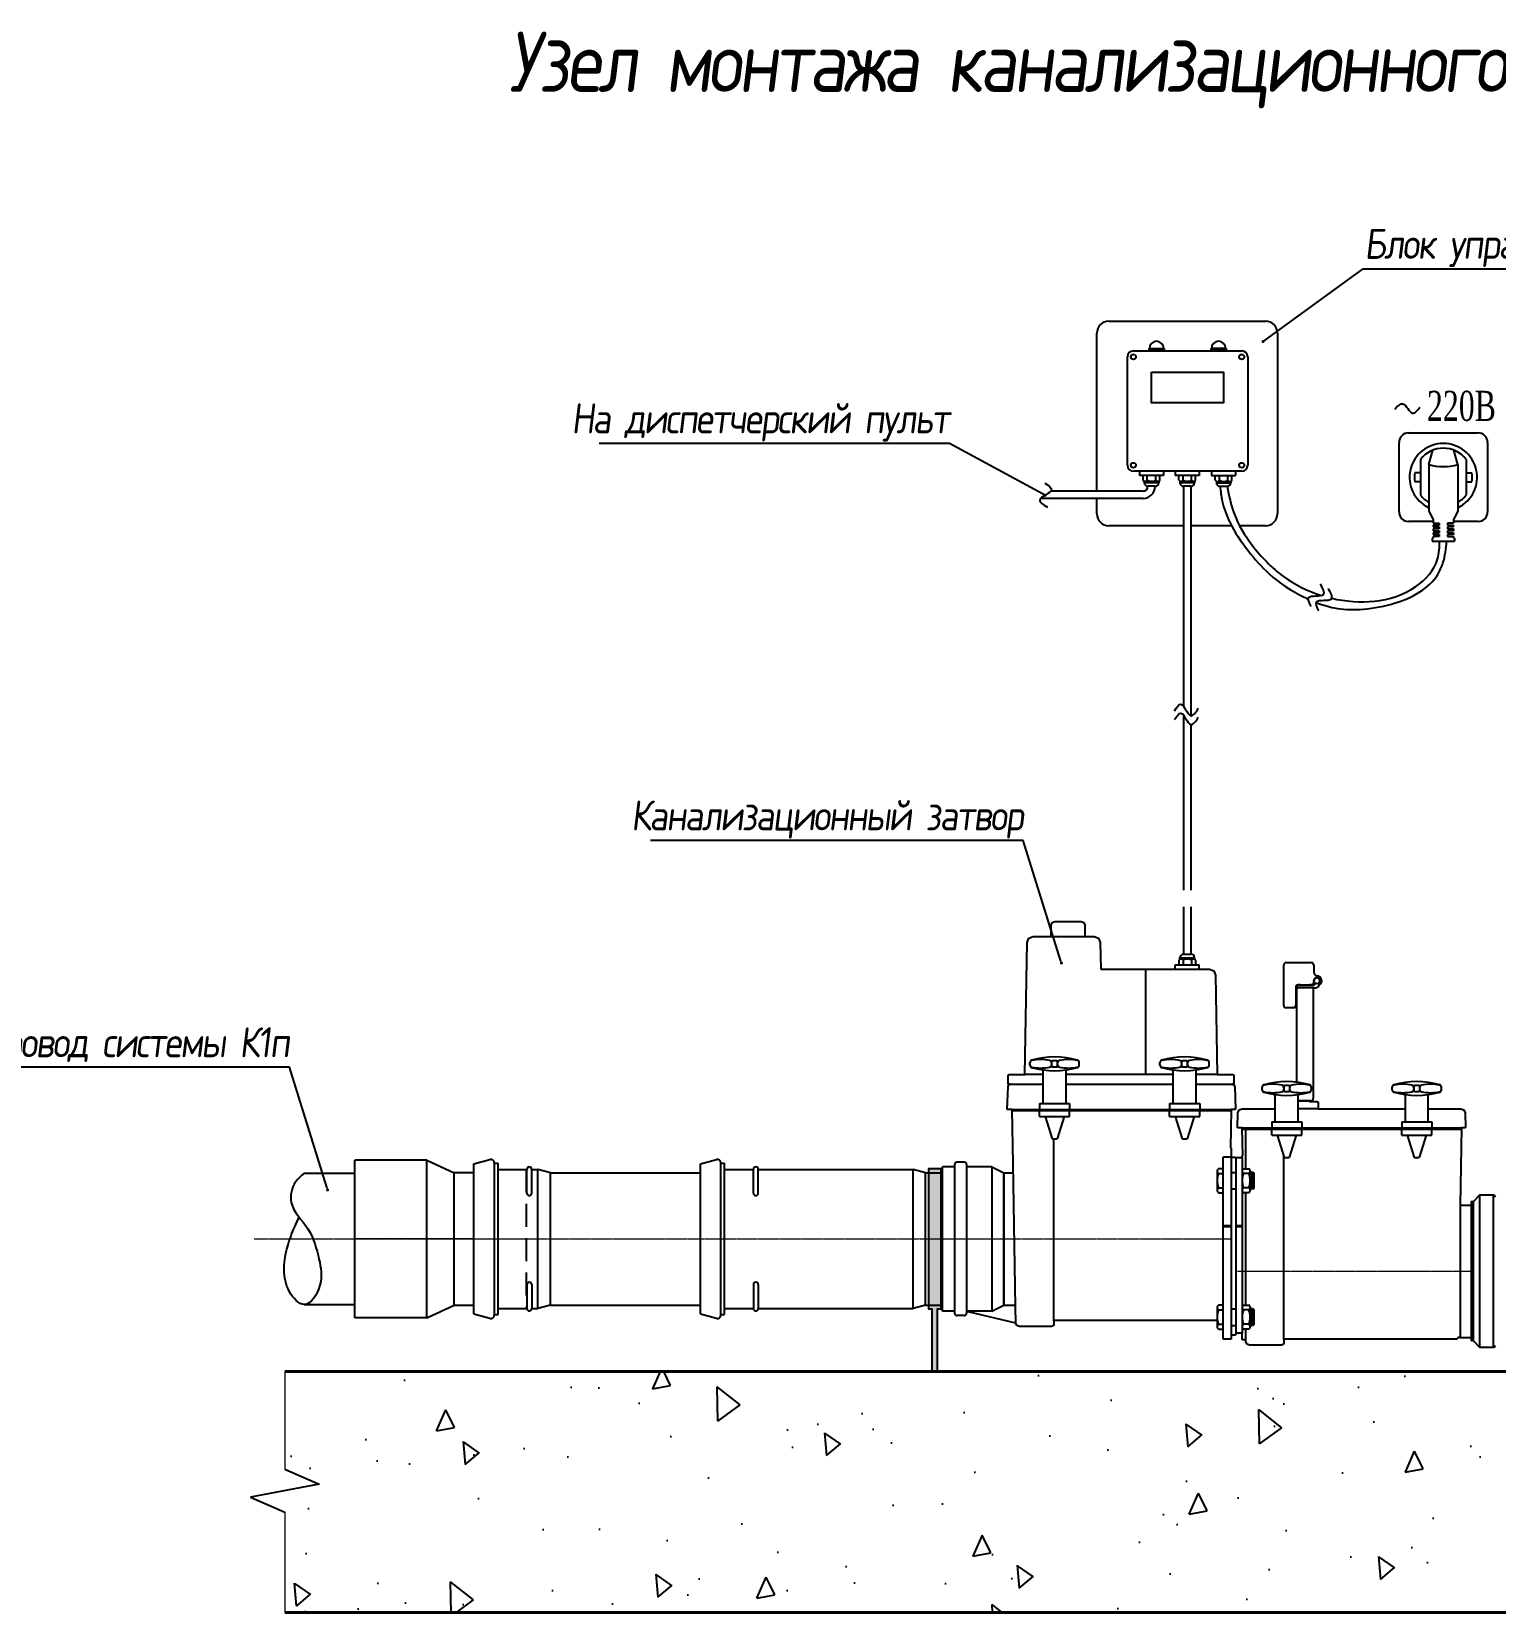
# Model space of a CAD drawing. Header units: millimetres. Extents: x -8689834 to 9419935, y -284943 to 166066.
# Drawn here: x -24962 to -12805, y -169509 to -156377 of the extents above; entities that cross this region are included whole.
import ezdxf
from ezdxf import colors
from ezdxf.entities.mleader import LeaderData, LeaderLine
from ezdxf.math import Vec2, Vec3

# ---------------------------------------------------------------- set-up
doc = ezdxf.new("R2010")
doc.units = ezdxf.units.MM
doc.header["$MEASUREMENT"] = 0
doc.linetypes.add('CENTER', pattern=[2, 1.25, -0.25, 0.25, -0.25])
doc.linetypes.add('DASHED', pattern=[19.05, 12.7, -6.35])
doc.layers.get('0').update_dxf_attribs({"color": 250, "lineweight": 9})
for name, color, linetype, lineweight in [('_ВК-Text К1', 7, 'Continuous', 30), ('Канализация', 7, 'Continuous', 25), ('Осевая', 15, 'CENTER', 13), ('РАЗМЕР', 242, 'Continuous', 18), ('текст', 7, 'Continuous', 15)]:
    doc.layers.add(name, color=color, linetype=linetype, lineweight=lineweight)
doc.styles.add('ISOCPEUR', font='isocpeur.ttf', dxfattribs={"width": 0.7})
doc.styles.add('Основной', font='isocpeui.ttf')
doc.styles.add('стиль2', font='times.ttf', dxfattribs={"height": 250})

# ---------------------------------------------------------------- blocks, each defined once
blk = doc.blocks.new('_Dot')
at = {"color": 0, "linetype": 'ByBlock', "lineweight": -2}
blk.add_line((-0.5, 0), (-1, 0), dxfattribs=at)
at = {"color": 0, "linetype": 'ByBlock', "const_width": 0.5}
blk.add_lwpolyline([(-0.25, 0, 1), (0.25, 0, 1)], format="xyb", close=True, dxfattribs=at)

msp = doc.modelspace()

# ---------------------------------------------------------------- hatches: boundary and pattern name
at = {"layer": 'Канализация', "ltscale": 100}
for points in [[(-15554.9, -159009.1), (-15683.9, -159009.1), (-15683.9, -159029.1), (-15554.9, -159029.1)], [(-15039.5, -159009.1), (-15168.4, -159009.1), (-15168.4, -159029.1), (-15039.5, -159029.1)]]:
    msp.add_hatch(color=256, dxfattribs=at).paths.add_polyline_path(points)
at = {"layer": 'Канализация', "ltscale": 10}
h = msp.add_hatch(dxfattribs=at)
h.set_pattern_fill('AR-CONC', color=256, scale=10, angle=45, style=0)
h.set_pattern_definition([(95, (-347158.9, -380546), (1400.9465, 1175.534), [190.5, -2095.5]), (40, (-347158.9, -380546), (-1600.179, 1101.77), [152.4, -1676.4]), (145.451, (-347042.1, -380448), (-199.2216, 2277.302), [161.9, -1780.9]), (91.1842, (-347518, -380186.8), (2214.102, 1619.534), [285.75, -3143.25]), (141.6356, (-347333.6, -380051.8), (-70.861, 3428.264), [242.85, -2671.35]), (36.184, (-347518, -380186.8), (-70.856, 3428.264), [228.6, -2514.6]), (66, (-347248.7, -380097), (1795.2055, 348.9527), [190.5, -2095.5]), (11, (-347248.7, -380097), (-865.399, 1739.412), [152.4, -1676.4]), (116.4514, (-347099.1, -380067.9), (929.8004, 2088.3646), [161.9, -1780.9]), (82.5, (-347158.9, -380546), (-576.0547, 619.7341), [0, -1656.08, 0, -1701.8, 0, -1682.75]), (52.5, (-347158.9, -380546), (-235.8973, 1180.87), [0, -970.28, 0, -1617.98, 0, -641.35]), (12.5, (-347559.4, -380946.5), (999.2786, 918.262), [0, -635, 0, -1981.2, 0, -2628.9]), (2.5, (-347739, -381126.1), (867.639, 1227.224), [0, -825.5, 0, -1315.72, 0, -1866.9])])
h.paths.add_polyline_path([(-6855.4, -167509.1), (-22858.3, -167509.1), (-22858.3, -168318), (-22573.7, -168442.7), (-23142.9, -168550.6), (-22858.3, -168675.3), (-22858.3, -169509.1), (-6855.4, -169509.1)])
h.paths.add_polyline_path([(-16755.9, -168383.5), (-15955, -168383.5), (-15955, -168911.4), (-16755.9, -168911.4)], flags=24)
h.paths.add_polyline_path([(-9736.9, -168385.5), (-8974, -168385.5), (-8974, -168911.4), (-9736.9, -168911.4)], flags=24)
h.paths.add_polyline_path([(-11611.9, -167789.5), (-10899, -167789.5), (-10899, -168315.3), (-11611.9, -168315.3)], flags=24)
h.paths.add_polyline_path([(-7724.4, -167789.5), (-7086.5, -167789.5), (-7086.5, -168315.3), (-7724.4, -168315.3)], flags=24)
h.paths.add_polyline_path([(-9701.6, -167789.5), (-8909.3, -167789.5), (-8909.3, -168315.3), (-9701.6, -168315.3)], flags=24)
h.paths.add_polyline_path([(-12755.2, -167787.4), (-12117.2, -167787.4), (-12117.2, -168315.3), (-12755.2, -168315.3)], flags=24)
h.paths.add_polyline_path([(-15591.9, -167787.4), (-14832, -167787.4), (-14832, -168315.3), (-15591.9, -168315.3)], flags=24)
h.paths.add_polyline_path([(-18764.1, -167789.5), (-18059.7, -167789.5), (-18059.7, -168315.3), (-18764.1, -168315.3)], flags=24)
h.paths.add_polyline_path([(-20486.2, -167790.3), (-19786.2, -167790.3), (-19786.2, -168315.3), (-20486.2, -168315.3)], flags=24)
at = {"layer": 'РАЗМЕР', "ltscale": 100, "true_color": 0x000000}
h = msp.add_hatch(color=18, dxfattribs=at)
h.paths.add_polyline_path([(-17411.5, -166406.5), (-17511.5, -166406.5), (-17511.5, -166956.5), (-17411.5, -166956.5)])
h.paths.add_polyline_path([(-17411.5, -165856.5), (-17511.5, -165856.5), (-17511.5, -166406.5), (-17411.5, -166406.5)])
h.paths.add_polyline_path([(-17411.5, -165822.4), (-17511.5, -165822.4), (-17511.5, -165856.5), (-17411.5, -165856.5)])
h.paths.add_polyline_path([(-17441.5, -166990.6), (-17411.5, -166990.6), (-17411.5, -166956.5), (-17511.5, -166956.5), (-17511.5, -166990.6), (-17481.5, -166990.6), (-17481.5, -167509.1), (-17441.5, -167509.1)])

# ---------------------------------------------------------------- linework, layer by layer
at = {"layer": 'Канализация', "ltscale": 100}
for p, q in [((-16114.5, -160194.1), (-16114.5, -158881.9)), ((-16014.5, -158781.9), (-14714.5, -158781.9)), ((-14614.5, -158881.9), (-14614.5, -160381.9)), ((-15811.7, -159029.1), (-14911.7, -159029.1)), ((-15683.9, -159009.1), (-15554.9, -159009.1)), ((-15683.9, -159009.1), (-15683.9, -159029.1)), ((-15554.9, -159009.1), (-15554.9, -159029.1)), ((-15039.5, -159009.1), (-15168.4, -159009.1)), ((-15168.4, -159009.1), (-15168.4, -159029.1)), ((-15039.5, -159009.1), (-15039.5, -159029.1)), ((-15861.7, -159979.1), (-15861.7, -159079.1)), ((-14861.7, -159079.1), (-14861.7, -159979.1)), ((-13605.2, -160367.1), (-13605.2, -159789.8)), ((-13525.8, -159710.5), (-12948.6, -159710.5)), ((-12869.2, -159789.8), (-12869.2, -160367.1)), ((-13427, -159930.2), (-13427, -160226.8)), ((-13358.2, -159973.8), (-13324.4, -159854)), ((-13116.2, -159973.8), (-13150, -159854)), ((-13047.4, -159930.2), (-13047.4, -160226.8)), ((-14911.7, -160029.1), (-15811.7, -160029.1)), ((-13427, -160041.1), (-13475.1, -160041.1)), ((-13358.2, -159973.8), (-13358.2, -160357.3)), ((-13116.2, -159973.8), (-13116.2, -160357.3)), ((-13047.4, -160041.1), (-12999.3, -160041.1)), ((-15394.3, -160154.1), (-15394.3, -161981.7)), ((-15334.3, -160154.1), (-15334.3, -162059.8)), ((-13427, -160115.8), (-13475.1, -160115.8)), ((-13047.4, -160115.8), (-12999.3, -160115.8)), ((-16114.5, -160381.9), (-16114.5, -160254.1)), ((-13320.6, -160446.5), (-13525.8, -160446.5)), ((-13358.2, -160357.3), (-13320.6, -160432.5)), ((-13320.6, -160432.5), (-13320.6, -160460.1)), ((-13320.6, -160460.1), (-13273, -160460.1)), ((-13273, -160476), (-13320.6, -160476)), ((-13320.6, -160476), (-13320.6, -160491.8)), ((-13273, -160460.1), (-13273, -160476)), ((-13153.8, -160460.1), (-13201.4, -160460.1)), ((-13201.4, -160460.1), (-13201.4, -160476)), ((-13201.4, -160476), (-13153.8, -160476)), ((-13116.2, -160357.3), (-13153.8, -160432.5)), ((-13153.8, -160432.5), (-13153.8, -160460.1)), ((-12948.6, -160446.5), (-13153.8, -160446.5)), ((-13153.8, -160491.8), (-13153.8, -160476)), ((-15394.3, -160481.9), (-16014.5, -160481.9)), ((-14995.9, -160481.9), (-15334.3, -160481.9)), ((-14714.5, -160481.9), (-14929.2, -160481.9)), ((-13320.6, -160585.3), (-13329, -160585.3)), ((-13329, -160585.3), (-13329, -160609.1)), ((-13320.6, -160491.8), (-13273, -160491.8)), ((-13273, -160507.7), (-13320.6, -160507.7)), ((-13320.6, -160507.7), (-13320.6, -160523.6)), ((-13320.6, -160523.6), (-13273, -160523.6)), ((-13273, -160539.5), (-13320.6, -160539.5)), ((-13320.6, -160539.5), (-13320.6, -160555.3)), ((-13320.6, -160555.3), (-13273, -160555.3)), ((-13273, -160571.2), (-13320.6, -160571.2)), ((-13320.6, -160571.2), (-13320.6, -160585.3)), ((-13273, -160491.8), (-13273, -160507.7)), ((-13273, -160523.6), (-13273, -160539.5)), ((-13273, -160555.3), (-13273, -160571.2)), ((-13153.8, -160491.8), (-13201.4, -160491.8)), ((-13201.4, -160491.8), (-13201.4, -160507.7)), ((-13201.4, -160507.7), (-13153.8, -160507.7)), ((-13153.8, -160523.6), (-13201.4, -160523.6)), ((-13201.4, -160523.6), (-13201.4, -160539.5)), ((-13201.4, -160539.5), (-13153.8, -160539.5)), ((-13153.8, -160555.3), (-13201.4, -160555.3)), ((-13201.4, -160555.3), (-13201.4, -160571.2)), ((-13201.4, -160571.2), (-13153.8, -160571.2)), ((-13153.8, -160507.7), (-13153.8, -160523.6)), ((-13153.8, -160539.5), (-13153.8, -160555.3)), ((-13153.8, -160571.2), (-13153.8, -160585.3)), ((-13153.8, -160585.3), (-13145.4, -160585.3)), ((-13145.4, -160585.3), (-13145.4, -160609.1)), ((-13329, -160609.1), (-13145.4, -160609.1)), ((-15394.3, -162056.2), (-15394.3, -163509.1)), ((-15334.3, -162134.2), (-15334.3, -163509.1)), ((-15394.3, -163647.3), (-15394.3, -163980.3)), ((-15334.3, -163647.3), (-15334.3, -163980.3)), ((-16494.3, -163895), (-16214.3, -163895)), ((-15394.3, -163980.3), (-15394.3, -164040)), ((-15334.3, -163980.3), (-15334.3, -164040)), ((-15710.9, -164165), (-15710.9, -165040.5)), ((-16560.8, -165040.5), (-16714.3, -165040.5)), ((-15480.8, -165040.5), (-16370.8, -165040.5)), ((-15114.3, -165040.5), (-15290.8, -165040.5)), ((-16818.4, -165330.1), (-14998.4, -165330.1)), ((-16590.8, -165280.1), (-16340.8, -165280.1)), ((-16590.8, -165280.1), (-16590.8, -165330.1)), ((-16340.8, -165280.1), (-16340.8, -165330.1)), ((-15510.8, -165280.1), (-15260.8, -165280.1)), ((-15510.8, -165280.1), (-15510.8, -165330.1)), ((-15260.8, -165280.1), (-15260.8, -165330.1)), ((-14277.8, -165325), (-14442.5, -165325)), ((-16818.2, -165340.1), (-14998.6, -165340.1)), ((-16590.8, -165390.1), (-16590.8, -165340.1)), ((-16590.8, -165390.1), (-16340.8, -165390.1)), ((-16544.5, -165390.1), (-16486.7, -165574.6)), ((-16387.2, -165390.1), (-16444.9, -165574.6)), ((-16340.8, -165390.1), (-16340.8, -165340.1)), ((-15510.8, -165390.1), (-15510.8, -165340.1)), ((-15510.8, -165390.1), (-15260.8, -165390.1)), ((-15464.5, -165390.1), (-15406.7, -165574.6)), ((-15307.2, -165390.1), (-15364.9, -165574.6)), ((-15260.8, -165390.1), (-15260.8, -165340.1)), ((-14662.6, -165435), (-14412.5, -165435)), ((-14662.6, -165435), (-14662.6, -165485)), ((-14412.5, -165435), (-14412.5, -165485)), ((-13582.6, -165435), (-13332.6, -165435)), ((-13582.6, -165435), (-13582.6, -165485)), ((-13332.6, -165435), (-13332.6, -165485)), ((-16486.7, -165574.6), (-16444.9, -165574.6)), ((-16471.9, -167088.2), (-16471.9, -165574.6)), ((-15406.7, -165574.6), (-15364.9, -165574.6)), ((-14907.6, -165485), (-13087.5, -165485)), ((-14907.6, -165495), (-13087.5, -165495)), ((-14876.8, -165823.2), (-14876.8, -165495)), ((-14662.6, -165545), (-14662.6, -165495)), ((-14662.6, -165545), (-14412.5, -165545)), ((-14616.2, -165545), (-14558.4, -165729.6)), ((-14458.9, -165545), (-14516.7, -165729.6)), ((-14412.5, -165545), (-14412.5, -165495)), ((-13582.6, -165545), (-13582.6, -165495)), ((-13582.6, -165545), (-13332.6, -165545)), ((-13536.2, -165545), (-13478.4, -165729.6)), ((-13378.9, -165545), (-13436.7, -165729.6)), ((-13332.6, -165545), (-13332.6, -165495)), ((-15065.1, -167085), (-15065.1, -165727.6)), ((-15000.1, -165727.6), (-15065.1, -165727.6)), ((-15000.1, -165727.6), (-15000.1, -167207.2)), ((-14561.7, -167244.9), (-14561.7, -165719)), ((-22278.5, -167061.5), (-22278.5, -165751.5)), ((-20653, -165856.5), (-19406.9, -165856.5)), ((-15115.1, -165843.1), (-15115.1, -166002.4)), ((-15065.1, -165823.2), (-15104, -165823.2)), ((-15000.1, -165854.3), (-14960.1, -165854.3)), ((-14960.1, -165730), (-14960.1, -167190)), ((-14909, -165730), (-14909, -167190)), ((-14909, -165843.1), (-14909, -166002.4)), ((-14897.8, -165823.2), (-14852.4, -165823.2)), ((-14841.3, -165843.1), (-14841.3, -166002.4)), ((-14815.5, -165854.3), (-14841.3, -165854.3)), ((-14821.3, -165991.2), (-14832.2, -165854.3)), ((-14810.6, -165987.7), (-14821.3, -165854.3)), ((-14815.5, -165854.3), (-14810.4, -165857.9)), ((-14810.4, -165857.9), (-14810.4, -165987.5)), ((-14558.4, -165729.6), (-14516.7, -165729.6)), ((-13478.4, -165729.6), (-13436.7, -165729.6)), ((-15104, -165863), (-15065.1, -165863)), ((-15104, -165982.5), (-15065.1, -165982.5)), ((-15000.1, -165991.2), (-14960.1, -165991.2)), ((-14852.4, -165863), (-14897.8, -165863)), ((-14852.4, -165982.5), (-14897.8, -165982.5)), ((-14832.2, -165991.2), (-14841.3, -165876.9)), ((-14815.5, -165991.2), (-14841.3, -165991.2)), ((-14815.5, -165991.2), (-14810.4, -165987.5)), ((-15104, -166022.3), (-15065.1, -166022.3)), ((-14852.4, -166022.3), (-14897.8, -166022.3)), ((-14876.8, -166956.7), (-14876.8, -166022.3)), ((-15065.1, -166295.8), (-15000.1, -166295.8)), ((-15065.1, -166303), (-15000.1, -166303)), ((-14960.1, -166295.8), (-14909, -166295.8)), ((-14960.1, -166303), (-14909, -166303)), ((-20653, -166956.5), (-19406.9, -166956.5)), ((-15115.1, -166976.6), (-15115.1, -167135.9)), ((-15065.1, -166956.7), (-15104, -166956.7)), ((-15104, -166996.5), (-15065.1, -166996.5)), ((-15000.1, -166987.8), (-14960.1, -166987.8)), ((-14909, -166976.6), (-14909, -167135.9)), ((-14897.8, -166956.7), (-14852.4, -166956.7)), ((-14852.4, -166996.5), (-14897.8, -166996.5)), ((-14841.3, -166976.6), (-14841.3, -167135.9)), ((-14815.5, -166987.8), (-14841.3, -166987.8)), ((-14832.2, -167124.7), (-14841.3, -167010.4)), ((-14821.3, -167124.7), (-14832.2, -166987.8)), ((-14810.6, -167121.2), (-14821.3, -166987.8)), ((-14815.5, -166987.8), (-14810.4, -166991.5)), ((-14810.4, -166991.5), (-14810.4, -167121)), ((-15104, -167116), (-15065.1, -167116)), ((-15104, -167155.8), (-15065.1, -167155.8)), ((-15000.1, -167124.7), (-14960.1, -167124.7)), ((-14852.4, -167116), (-14897.8, -167116)), ((-14852.4, -167155.8), (-14897.8, -167155.8)), ((-14876.8, -167244.6), (-14876.8, -167155.8)), ((-14815.5, -167124.7), (-14841.3, -167124.7)), ((-14815.5, -167124.7), (-14810.4, -167121)), ((-22858.3, -168318), (-22573.7, -168442.7)), ((-22573.7, -168442.7), (-23142.9, -168550.6)), ((-23142.9, -168550.6), (-22858.3, -168675.3))]:
    msp.add_line(p, q, dxfattribs=at)
at = {"layer": 'Канализация'}
for p, q in [((-15760.9, -160029.1), (-15760.9, -160064.1)), ((-15760.9, -160029.1), (-15760.9, -160064.1)), ((-15560.9, -160064.1), (-15760.9, -160064.1)), ((-15560.9, -160064.1), (-15760.9, -160064.1)), ((-15730.9, -160104.1), (-15730.9, -160064.1)), ((-15695.9, -160104.1), (-15695.9, -160064.1)), ((-15625.9, -160104.1), (-15625.9, -160064.1)), ((-15590.9, -160104.1), (-15590.9, -160064.1)), ((-15560.9, -160029.1), (-15560.9, -160064.1)), ((-15560.9, -160029.1), (-15560.9, -160064.1)), ((-15464.3, -160029.1), (-15464.3, -160064.1)), ((-15464.3, -160029.1), (-15464.3, -160064.1)), ((-15264.3, -160064.1), (-15464.3, -160064.1)), ((-15264.3, -160064.1), (-15464.3, -160064.1)), ((-15434.3, -160104.1), (-15434.3, -160064.1)), ((-15399.3, -160104.1), (-15399.3, -160064.1)), ((-15329.3, -160104.1), (-15329.3, -160064.1)), ((-15294.3, -160104.1), (-15294.3, -160064.1)), ((-15264.3, -160029.1), (-15264.3, -160064.1)), ((-15264.3, -160029.1), (-15264.3, -160064.1)), ((-15162.4, -160029.1), (-15162.4, -160064.1)), ((-15162.4, -160029.1), (-15162.4, -160064.1)), ((-15162.4, -160064.1), (-14962.4, -160064.1)), ((-15162.4, -160064.1), (-14962.4, -160064.1)), ((-15132.4, -160104.1), (-15132.4, -160064.1)), ((-15097.4, -160104.1), (-15097.4, -160064.1)), ((-15027.4, -160104.1), (-15027.4, -160064.1)), ((-14992.4, -160104.1), (-14992.4, -160064.1)), ((-14962.4, -160029.1), (-14962.4, -160064.1)), ((-14962.4, -160029.1), (-14962.4, -160064.1)), ((-15730.9, -160194.1), (-16497.3, -160194.1)), ((-15720.9, -160112.6), (-15720.9, -160124.1)), ((-15600.9, -160114.1), (-15720.9, -160114.1)), ((-15600.9, -160124.1), (-15720.9, -160124.1)), ((-15630.9, -160154.1), (-15690.9, -160154.1)), ((-15630.9, -160154.1), (-15690.9, -160154.1)), ((-15600.9, -160112.6), (-15600.9, -160124.1)), ((-15424.3, -160112.6), (-15424.3, -160124.1)), ((-15304.3, -160114.1), (-15424.3, -160114.1)), ((-15304.3, -160124.1), (-15424.3, -160124.1)), ((-15334.3, -160154.1), (-15394.3, -160154.1)), ((-15334.3, -160154.1), (-15394.3, -160154.1)), ((-15304.3, -160112.6), (-15304.3, -160124.1)), ((-15122.4, -160112.6), (-15122.4, -160124.1)), ((-15122.4, -160114.1), (-15002.4, -160114.1)), ((-15122.4, -160124.1), (-15002.4, -160124.1)), ((-15092.4, -160154.1), (-15032.4, -160154.1)), ((-15092.4, -160154.1), (-15032.4, -160154.1)), ((-15002.4, -160112.6), (-15002.4, -160124.1)), ((-15730.9, -160254.1), (-16580.9, -160254.1)), ((-16494.3, -163800), (-16485.5, -163778.8)), ((-16494.3, -163895), (-16494.3, -163800)), ((-16485.5, -163778.8), (-16464.3, -163770)), ((-16464.3, -163770), (-16244.3, -163770)), ((-16244.3, -163770), (-16223.1, -163778.8)), ((-16223.1, -163778.8), (-16214.3, -163800)), ((-16214.3, -163800), (-16214.3, -163895)), ((-16714.3, -165040.5), (-16694.7, -163944.1)), ((-16694.7, -163944.1), (-16679.7, -163909.3)), ((-16679.7, -163909.3), (-16644.7, -163895)), ((-16644.7, -163895), (-16494.3, -163895)), ((-16214.3, -163895), (-16136.4, -163895)), ((-16136.4, -163895), (-16101.4, -163909.3)), ((-16101.4, -163909.3), (-16086.4, -163944.1)), ((-16086.4, -163944.1), (-16082.6, -164165)), ((-15464.3, -164130), (-15264.3, -164130)), ((-15464.3, -164165), (-15464.3, -164130)), ((-15464.3, -164130), (-15264.3, -164130)), ((-15464.3, -164165), (-15464.3, -164130)), ((-15434.3, -164090), (-15434.3, -164130)), ((-15424.3, -164081.4), (-15424.3, -164070)), ((-15424.3, -164070), (-15304.3, -164070)), ((-15424.3, -164080), (-15304.3, -164080)), ((-15399.3, -164090), (-15399.3, -164130)), ((-15394.3, -164040), (-15334.3, -164040)), ((-15394.3, -164040), (-15334.3, -164040)), ((-15329.3, -164090), (-15329.3, -164130)), ((-15304.3, -164081.4), (-15304.3, -164070)), ((-15294.3, -164090), (-15294.3, -164130)), ((-15264.3, -164165), (-15264.3, -164130)), ((-15264.3, -164165), (-15264.3, -164130)), ((-14562.6, -164466.2), (-14562.6, -164131.2)), ((-14542.6, -164111.2), (-14332.6, -164111.2)), ((-14312.6, -164131.2), (-14312.6, -164191.3)), ((-16082.6, -164165), (-15179.1, -164165)), ((-15179.1, -164165), (-15144.3, -164179.1)), ((-15144.3, -164179.1), (-15129.1, -164214.1)), ((-15129.1, -164214.1), (-15114.3, -165040.5)), ((-14312.6, -164261.2), (-14312.6, -164276.2)), ((-14307.6, -164276.2), (-14307.6, -164296.2)), ((-14268.2, -164295.3), (-14268.2, -164276.9)), ((-14462.6, -164316.2), (-14462.6, -164466.2)), ((-14457.6, -164321.2), (-14457.6, -165104.2)), ((-14427.6, -164296.2), (-14442.6, -164296.2)), ((-14427.6, -164301.2), (-14437.6, -164301.2)), ((-14312.6, -164301.2), (-14437.6, -164301.2)), ((-14427.6, -164321.2), (-14437.6, -164321.2)), ((-14427.6, -164296.2), (-14347.6, -164296.2)), ((-14317.6, -164321.2), (-14427.6, -164321.2)), ((-14332.6, -164296.2), (-14347.6, -164296.2)), ((-14317.6, -164321.2), (-14295, -164319.2)), ((-14317.6, -164321.2), (-14317.6, -165239.3)), ((-14482.6, -164486.2), (-14542.6, -164486.2)), ((-16490.8, -164936.9), (-16490.8, -164966.9)), ((-16450.8, -164926.9), (-16480.8, -164926.9)), ((-16440.8, -164966.9), (-16440.8, -164936.9)), ((-15410.8, -164936.9), (-15410.8, -164966.9)), ((-15370.8, -164926.9), (-15400.8, -164926.9)), ((-15360.8, -164966.9), (-15360.8, -164936.9)), ((-16851.8, -165050.5), (-16848.8, -165043.4)), ((-16851.8, -165120.1), (-16851.8, -165050.5)), ((-16851.8, -165120.1), (-16851.8, -165050.5)), ((-16848.8, -165043.4), (-16841.8, -165040.5)), ((-16841.8, -165040.5), (-16714.3, -165040.5)), ((-16670.8, -164962.2), (-16670.8, -164941.6)), ((-16560.8, -165280.1), (-16560.8, -165002.5)), ((-16480.8, -164976.9), (-16450.8, -164976.9)), ((-16370.8, -165280.1), (-16370.8, -165002.5)), ((-16260.8, -164962.2), (-16260.8, -164941.6)), ((-15590.8, -164962.2), (-15590.8, -164941.6)), ((-15480.8, -165280.1), (-15480.8, -165002.5)), ((-15400.8, -164976.9), (-15370.8, -164976.9)), ((-15290.8, -165280.1), (-15290.8, -165002.5)), ((-15180.8, -164962.2), (-15180.8, -164941.6)), ((-15114.3, -165040.5), (-14986.8, -165040.5)), ((-14986.8, -165040.5), (-14979.7, -165043.4)), ((-14979.7, -165043.4), (-14976.8, -165050.5)), ((-14976.8, -165050.5), (-14976.8, -165120.1)), ((-16858.4, -165330.1), (-16851.8, -165139.4)), ((-16831.8, -165120.1), (-16851.8, -165120.1)), ((-16851.8, -165139.4), (-16845.7, -165125.7)), ((-16845.7, -165125.7), (-16831.8, -165120.1)), ((-16831.8, -165120.1), (-16560.8, -165120.1)), ((-16370.8, -165120.1), (-15480.8, -165120.1)), ((-15290.8, -165120.1), (-14990.1, -165120.1)), ((-14976.8, -165120.1), (-14990.1, -165120.1)), ((-14990.1, -165120.1), (-14976.2, -165125.7)), ((-14976.2, -165125.7), (-14970.1, -165139.4)), ((-14970.1, -165139.4), (-14963.4, -165330.1)), ((-14742.5, -165167.1), (-14742.5, -165146.5)), ((-14562.5, -165141.8), (-14562.5, -165171.8)), ((-14522.5, -165131.8), (-14552.5, -165131.8)), ((-14552.5, -165181.8), (-14522.5, -165181.8)), ((-14512.5, -165171.8), (-14512.5, -165141.8)), ((-14332.5, -165167.1), (-14332.5, -165146.5)), ((-13662.6, -165167.1), (-13662.6, -165146.5)), ((-13482.6, -165141.8), (-13482.6, -165171.8)), ((-13442.6, -165131.8), (-13472.6, -165131.8)), ((-13472.6, -165181.8), (-13442.6, -165181.8)), ((-13432.6, -165171.8), (-13432.6, -165141.8)), ((-13252.6, -165167.1), (-13252.6, -165146.5)), ((-16818.4, -165330.1), (-16858.4, -165330.1)), ((-16810.4, -165782.1), (-16818.4, -165330.1)), ((-14998.4, -165330.1), (-15004.1, -165652.5)), ((-14963.4, -165330.1), (-14998.4, -165330.1)), ((-14943.4, -165358.8), (-14932.7, -165334.8)), ((-14932.7, -165334.8), (-14908.4, -165325)), ((-14908.4, -165325), (-14632.5, -165325)), ((-14632.5, -165435), (-14632.5, -165207.5)), ((-14442.5, -165435), (-14442.5, -165207.5)), ((-14442.5, -165265), (-14442.5, -165258.3)), ((-14442.5, -165258.3), (-14347.6, -165259.3)), ((-14442.5, -165265), (-14442.5, -165265)), ((-14337.6, -165259.3), (-14437.6, -165259.3)), ((-14347.6, -165259.3), (-14347.6, -165265)), ((-14347.6, -165265), (-14287.8, -165265)), ((-14287.8, -165265), (-14280.7, -165267.9)), ((-14280.7, -165267.9), (-14277.8, -165275)), ((-14277.8, -165275), (-14277.8, -165325)), ((-14277.8, -165325), (-13552.6, -165325)), ((-13552.6, -165435), (-13552.6, -165207.5)), ((-13362.6, -165435), (-13362.6, -165207.5)), ((-13362.6, -165325), (-13092.2, -165325)), ((-13092.2, -165325), (-13067.8, -165334.8)), ((-13067.8, -165334.8), (-13057.2, -165358.8)), ((-14947.8, -165485), (-14943.4, -165358.8)), ((-13057.2, -165358.8), (-13052.8, -165485)), ((-14907.6, -165485), (-14947.8, -165485)), ((-14903.5, -165715), (-14907.6, -165485)), ((-13087.5, -165485), (-13098.7, -166125)), ((-13052.8, -165485), (-13087.5, -165485)), ((-15004.1, -165652.5), (-15000.1, -165652.5)), ((-15000.1, -165652.5), (-15000.1, -165727.6)), ((-15000.1, -165727.6), (-14970.1, -165727.6)), ((-14970.1, -165727.6), (-14963.6, -165730)), ((-14909, -165730), (-14909, -165715)), ((-14909, -165715), (-14903.5, -165715)), ((-21678.5, -165751.5), (-22278.5, -165751.5)), ((-21678.5, -167061.5), (-21678.5, -165751.5)), ((-21678.5, -165751.5), (-21453.9, -165856.5)), ((-21288.5, -165856.5), (-21453.9, -165856.5)), ((-21453.9, -166956.5), (-21453.9, -165856.5)), ((-21288.5, -165783.5), (-21156.5, -165747.2)), ((-21288.5, -167029.5), (-21288.5, -165783.5)), ((-21118.5, -167036.9), (-21118.5, -165776.1)), ((-21118.5, -165778.5), (-21088.5, -165778.5)), ((-21088.5, -167034.5), (-21088.5, -165778.5)), ((-21088.5, -165828.5), (-20848.5, -165828.5)), ((-20848.5, -166026.9), (-20848.5, -165828.5)), ((-20808.5, -165828.5), (-20757.5, -165828.5)), ((-20808.5, -166026.9), (-20808.5, -165828.5)), ((-20653, -165856.5), (-20757.5, -165828.5)), ((-20757.5, -166984.5), (-20757.5, -165828.5)), ((-20653, -166956.5), (-20653, -165856.5)), ((-19406.9, -165783.5), (-19274.9, -165747.2)), ((-19406.9, -167029.5), (-19406.9, -165783.5)), ((-19236.9, -167036.9), (-19236.9, -165776.1)), ((-19236.9, -165778.5), (-19206.9, -165778.5)), ((-19206.9, -167034.5), (-19206.9, -165778.5)), ((-19206.9, -165828.5), (-18966.9, -165828.5)), ((-18966.9, -166026.9), (-18966.9, -165828.5)), ((-18926.9, -165828.5), (-17641.4, -165828.5)), ((-18926.9, -166026.9), (-18926.9, -165828.5)), ((-16986.9, -165806.5), (-17196.9, -165806.5)), ((-16986.9, -165806.5), (-16986.9, -167006.5)), ((-16986.9, -165806.5), (-16886.9, -165856.5)), ((-16886.9, -165856.5), (-16809.1, -165856.5)), ((-16886.9, -166956.5), (-16886.9, -165856.5)), ((-16886.9, -165856.5), (-16886.9, -166956.5)), ((-16789.7, -166971), (-16810.4, -165782.1)), ((-14963.6, -165730), (-14909, -165730)), ((-22698.2, -165861.5), (-22278.5, -165861.5)), ((-13006.9, -166096), (-12987.9, -166096)), ((-13006.9, -166096), (-13006.9, -167254)), ((-12935.9, -166044), (-12987.9, -166096)), ((-12987.9, -167254), (-12987.9, -166096)), ((-12819.9, -166044), (-12935.9, -166044)), ((-12935.9, -166044), (-12935.9, -167306)), ((-12819.9, -167306), (-12819.9, -166044)), ((-13098.7, -166125), (-13006.9, -166125)), ((-13098.7, -166125), (-13098.7, -167225)), ((-20848.5, -166786.1), (-20848.5, -166984.5)), ((-20808.5, -166786.1), (-20808.5, -166984.5)), ((-18966.9, -166786.1), (-18966.9, -166984.5)), ((-18926.9, -166786.1), (-18926.9, -166984.5)), ((-22698.2, -166951.5), (-22278.5, -166951.5)), ((-21678.5, -167061.5), (-21453.9, -166956.5)), ((-21453.9, -166956.5), (-21288.5, -166956.5)), ((-21288.5, -167029.5), (-21156.5, -167065.8)), ((-21118.5, -167034.5), (-21088.5, -167034.5)), ((-21088.5, -166984.5), (-20848.5, -166984.5)), ((-20808.5, -166984.5), (-20757.5, -166984.5)), ((-20653, -166956.5), (-20757.5, -166984.5)), ((-19406.9, -167029.5), (-19274.9, -167065.8)), ((-19236.9, -167034.5), (-19206.9, -167034.5)), ((-19206.9, -166984.5), (-18966.9, -166984.5)), ((-18926.9, -166984.5), (-17641.4, -166984.5)), ((-16986.9, -167006.5), (-17196.9, -167006.5)), ((-16787.4, -167105.7), (-17183.8, -167013.5)), ((-16986.9, -167006.5), (-16886.9, -166956.5)), ((-16886.9, -166956.5), (-16790, -166956.5)), ((-16787.4, -167105.7), (-16789.7, -166971)), ((-21678.5, -167061.5), (-22278.5, -167061.5)), ((-16778.4, -167126.5), (-16787.4, -167105.7)), ((-16757.5, -167135), (-16778.4, -167126.5)), ((-16492.5, -167135), (-16757.5, -167135)), ((-16478.4, -167129.2), (-16492.5, -167135)), ((-16472.6, -167115.1), (-16478.4, -167129.2)), ((-16471.1, -167086.5), (-16472.6, -167090)), ((-16472.6, -167090), (-16472.6, -167115.1)), ((-16467.6, -167085), (-16471.1, -167086.5)), ((-15115.1, -167085), (-16467.6, -167085)), ((-15065.1, -167239.7), (-15065.1, -167085)), ((-15000.1, -167239.7), (-15065.1, -167239.7)), ((-14970.1, -167207.2), (-15000.1, -167207.2)), ((-15000.1, -167207.2), (-15000.1, -167239.7)), ((-14963.1, -167204.2), (-14970.1, -167207.2)), ((-14960.5, -167199.8), (-14963.1, -167204.2)), ((-14960.1, -167190), (-14960.5, -167199.8)), ((-14909, -167190), (-14960.1, -167190)), ((-14909, -167244.6), (-14909, -167190)), ((-14876.8, -167244.6), (-14909, -167244.6)), ((-14876.5, -167260.7), (-14876.8, -167244.6)), ((-14867.6, -167281.4), (-14876.5, -167260.7)), ((-14846.7, -167290), (-14867.6, -167281.4)), ((-14581.6, -167290), (-14846.7, -167290)), ((-14567.6, -167284.1), (-14581.6, -167290)), ((-14561.7, -167270.1), (-14567.6, -167284.1)), ((-14560.3, -167241.4), (-14561.7, -167244.9)), ((-14561.7, -167244.9), (-14561.7, -167270.1)), ((-14556.8, -167240), (-14560.3, -167241.4)), ((-13128, -167240), (-14556.8, -167240)), ((-13121, -167237.1), (-13128, -167240)), ((-13118, -167230), (-13121, -167237.1)), ((-13098.7, -167225), (-13118, -167225)), ((-13118, -167225), (-13118, -167230)), ((-13098.7, -167225), (-13006.9, -167225)), ((-12987.9, -167254), (-13006.9, -167254)), ((-12987.9, -167254), (-12935.9, -167306)), ((-12935.9, -167306), (-12819.9, -167306))]:
    msp.add_line(p, q, dxfattribs=at)
at = {"layer": 'Канализация', "linetype": 'DASHED', "ltscale": 15}
msp.add_line((-20855.5, -165828.5), (-20855.5, -166984.5), dxfattribs=at)
at = {"layer": 'Канализация', "color": 18, "true_color": 0x000000}
for p, q in [((-17536.9, -165856.5), (-17641.4, -165828.5)), ((-17641.4, -166984.5), (-17641.4, -165828.5)), ((-17536.9, -165856.5), (-17396.9, -165856.5)), ((-17536.9, -166956.5), (-17536.9, -165856.5)), ((-17396.9, -167006.5), (-17396.9, -165806.5)), ((-17296.9, -165806.5), (-17396.9, -165806.5)), ((-17296.9, -165789.2), (-17296.9, -167023.8)), ((-17216.9, -165769.2), (-17276.9, -165769.2)), ((-17196.9, -165789.2), (-17196.9, -167023.8)), ((-17536.9, -166956.5), (-17641.4, -166984.5)), ((-17536.9, -166956.5), (-17396.9, -166956.5)), ((-17296.9, -167006.5), (-17396.9, -167006.5)), ((-17216.9, -167043.8), (-17276.9, -167043.8))]:
    msp.add_line(p, q, dxfattribs=at)
at = {"layer": 'Канализация', "lineweight": 40, "ltscale": 100}
for p, q in [((-5857.7, -167509.1), (-22858.3, -167509.1)), ((-6857.7, -169509.1), (-22858.3, -169509.1))]:
    msp.add_line(p, q, dxfattribs=at)
at = {"layer": 'Канализация', "ltscale": 100}
msp.add_lwpolyline([(-15660.7, -159206.3), (-15062.6, -159206.3), (-15062.6, -159461.4), (-15660.7, -159461.4)], close=True, dxfattribs=at)
at = {"layer": 'Канализация', "color": 18, "ltscale": 100, "true_color": 0x000000}
msp.add_lwpolyline([(-17481.5, -167509.1), (-17481.5, -166990.6), (-17511.5, -166990.6), (-17511.5, -165822.4), (-17411.5, -165822.4), (-17411.5, -166990.6), (-17441.5, -166990.6), (-17441.5, -167509.1)], dxfattribs=at)
at = {"layer": 'Канализация', "ltscale": 100}
for centre in [(-15811.7, -159079.1), (-14911.7, -159079.1), (-15811.7, -159979.1), (-14911.7, -159979.1)]:
    msp.add_circle(centre, 21.2, dxfattribs=at)
at = {"layer": 'Канализация'}
msp.add_circle((-14287.6, -164261.2), 25, dxfattribs=at)
at = {"layer": 'Канализация', "ltscale": 100}
for centre, radius, start, end in [((-16014.5, -158881.9), 100, 90, 180), ((-14714.5, -158881.9), 100, 0, 90), ((-15811.7, -159079.1), 50, 90, 180), ((-15619.4, -159009.1), 59.5, 0, 180), ((-15104, -159009.1), 59.5, 0, 180), ((-14911.7, -159079.1), 50, 0, 90), ((-13525.8, -159789.8), 79.4, 90, 180), ((-13237.2, -160078.5), 280.7, 295.53237, 244.46763), ((-12948.6, -159789.8), 79.4, 0, 90), ((-13237.2, -160078.5), 240.8, 38.00198, 141.99802), ((-15811.7, -159979.1), 50, 180, 270), ((-14911.7, -159979.1), 50, 270, 0), ((-13237.2, -160078.5), 240.8, 171.08059, 188.91941), ((-13237.2, -159546.9), 443.7, 254.17738, 285.82262), ((-13237.2, -160078.5), 240.8, 351.08059, 8.91941), ((-13237.2, -160078.5), 240.8, 218.00198, 239.84704), ((-13237.2, -160078.5), 240.8, 300.15296, 321.99802), ((-16014.5, -160381.9), 100, 180, 270), ((-14714.5, -160381.9), 100, 270, 0), ((-13525.8, -160367.1), 79.4, 180, 270), ((-12948.6, -160367.1), 79.4, 270, 0), ((-15091.8, -165843.1), 23.3, 121.38637, 238.61363), ((-14885.7, -165843.1), 23.3, 121.38637, 238.61363), ((-14864.6, -165843.1), 23.3, 301.38637, 58.61363), ((-14949.5, -165922.7), 165.6, 158.8399, 201.1601), ((-15091.8, -166002.4), 23.3, 121.38637, 238.61363), ((-14743.4, -165922.7), 165.6, 158.8399, 201.1601), ((-14885.7, -166002.4), 23.3, 121.38637, 238.61363), ((-15006.9, -165922.7), 165.6, 338.8399, 21.1601), ((-14864.6, -166002.4), 23.3, 301.38637, 58.61363), ((-15091.8, -166976.6), 23.3, 121.38637, 238.61363), ((-14949.5, -167056.2), 165.6, 158.8399, 201.1601), ((-14885.7, -166976.6), 23.3, 121.38637, 238.61363), ((-14743.4, -167056.2), 165.6, 158.8399, 201.1601), ((-14864.6, -166976.6), 23.3, 301.38637, 58.61363), ((-15006.9, -167056.2), 165.6, 338.8399, 21.1601), ((-15091.8, -167135.9), 23.3, 121.38637, 238.61363), ((-14885.7, -167135.9), 23.3, 121.38637, 238.61363), ((-14864.6, -167135.9), 23.3, 301.38637, 58.61363)]:
    msp.add_arc(centre, radius, start, end, dxfattribs=at)
at = {"layer": 'Канализация'}
for centre, radius, start, end in [((-15713.4, -160093.7), 20.3, 210.51024, 329.48976), ((-15730.9, -160154.1), 100, 270, 0), ((-15730.9, -160154.1), 40, 270, 0), ((-15690.9, -160124.1), 30, 180, 270), ((-15660.9, -160047.8), 66.2, 238.10921, 301.89079), ((-15630.9, -160124.1), 30, 270, 0), ((-15608.4, -160093.7), 20.3, 210.51024, 329.48976), ((-15416.8, -160093.7), 20.3, 210.51024, 329.48976), ((-15394.3, -160124.1), 30, 180, 270), ((-15364.3, -160047.8), 66.2, 238.10921, 301.89079), ((-15334.3, -160124.1), 30, 270, 0), ((-15311.8, -160093.7), 20.3, 210.51024, 329.48976), ((-15114.9, -160093.7), 20.3, 210.51024, 329.48976), ((-15092.4, -160124.1), 30, 180, 270), ((-15062.4, -160047.8), 66.2, 238.10921, 301.89079), ((-15032.4, -160124.1), 30, 270, 0), ((-15009.9, -160093.7), 20.3, 210.51024, 329.48976), ((-15416.8, -164100.3), 20.3, 30.51024, 149.48976), ((-15394.3, -164070), 30, 90, 180), ((-15364.3, -164146.2), 66.2, 58.10921, 121.89079), ((-15334.3, -164070), 30, 0, 90), ((-15311.8, -164100.3), 20.3, 30.51024, 149.48976), ((-14542.6, -164131.2), 20, 90, 180), ((-14332.6, -164131.2), 20, 0, 90), ((-14332.6, -164276.2), 20, 270, 0), ((-14282.6, -164191.3), 30, 180, 265.90396), ((-14287.6, -164261.2), 25, 320.85161, 180), ((-14287.6, -164261.2), 40, 303.56138, 85.90396), ((-14442.6, -164316.2), 20, 90, 180), ((-14437.6, -164321.2), 20, 90, 180), ((-14437.6, -164341.2), 20, 90, 180), ((-14312.6, -164296.2), 5, 270, 0), ((-14297.6, -164289.3), 30, 275, 348.40551), ((-14268.2, -164290.3), 5, 270.44448, 303.56138), ((-14542.6, -164466.2), 20, 180, 270), ((-14482.6, -164466.2), 20, 270, 0), ((-16650.8, -164941.6), 20, 106.72678, 180), ((-16650.8, -164943.2), 20, 100.33987, 180), ((-16465.8, -165557.2), 662.8, 73.2732, 106.72678), ((-16580.8, -165326.9), 410, 79.66011, 100.33989), ((-16510.8, -164943.2), 20, 0, 79.66011), ((-16480.8, -164936.9), 10, 90, 179.99985), ((-16450.8, -164936.9), 10, 0, 90), ((-16420.8, -164943.2), 20, 100.33983, 179.99996), ((-16350.8, -165326.9), 410, 79.66007, 100.33983), ((-16280.8, -164943.2), 20, 359.99996, 79.66), ((-16280.8, -164941.6), 20, 0, 73.2732), ((-15570.8, -164941.6), 20, 106.72678, 180), ((-15570.8, -164943.2), 20, 100.33987, 180), ((-15385.8, -165557.2), 662.8, 73.2732, 106.72678), ((-15500.8, -165326.9), 410, 79.66011, 100.33989), ((-15430.8, -164943.2), 20, 0, 79.66011), ((-15400.8, -164936.9), 10, 90, 179.99985), ((-15370.8, -164936.9), 10, 0, 90), ((-15340.8, -164943.2), 20, 100.33983, 179.99996), ((-15270.8, -165326.9), 410, 79.66007, 100.33983), ((-15200.8, -164943.2), 20, 359.99996, 79.66), ((-15200.8, -164941.6), 20, 0, 73.2732), ((-16650.8, -164960.5), 20, 180, 259.65996), ((-16650.8, -164962.2), 20, 180, 253.27305), ((-16465.8, -164346.6), 662.8, 253.27305, 286.7268), ((-16580.8, -164576.9), 410, 259.66011, 280.33995), ((-16510.8, -164960.5), 20, 280.33995, 0), ((-16480.8, -164966.9), 10, 180, 270.00006), ((-16450.8, -164966.9), 10, 270.00006, 0), ((-16420.8, -164960.5), 20, 179.99996, 259.65999), ((-16350.8, -164576.9), 410, 259.65992, 280.33985), ((-16280.8, -164960.5), 20, 280.33991, 359.99996), ((-16280.8, -164962.2), 20, 286.72686, 0), ((-15570.8, -164960.5), 20, 180, 259.65996), ((-15570.8, -164962.2), 20, 180, 253.27305), ((-15385.8, -164346.6), 662.8, 253.27305, 286.7268), ((-15500.8, -164576.9), 410, 259.66011, 280.33995), ((-15430.8, -164960.5), 20, 280.33995, 0), ((-15400.8, -164966.9), 10, 180, 270.00006), ((-15370.8, -164966.9), 10, 270.00006, 0), ((-15340.8, -164960.5), 20, 179.99996, 259.65999), ((-15270.8, -164576.9), 410, 259.65992, 280.33985), ((-15200.8, -164960.5), 20, 280.33991, 359.99996), ((-15200.8, -164962.2), 20, 286.72686, 0), ((-14722.5, -165146.5), 20, 106.72678, 180), ((-14722.5, -165148.2), 20, 100.33987, 180), ((-14722.5, -165165.5), 20, 180, 259.65996), ((-14722.5, -165167.1), 20, 180, 253.27305), ((-14537.5, -165762.1), 662.8, 73.2732, 106.72678), ((-14537.5, -164551.5), 662.8, 253.27305, 286.7268), ((-14652.5, -165531.8), 410, 79.66011, 100.33989), ((-14652.5, -164781.8), 410, 259.66011, 280.33995), ((-14582.5, -165148.2), 20, 0, 79.66011), ((-14582.5, -165165.5), 20, 280.33995, 0), ((-14552.5, -165141.8), 10, 90, 179.99985), ((-14552.5, -165171.8), 10, 180, 270.00006), ((-14522.5, -165141.8), 10, 0, 90), ((-14522.5, -165171.8), 10, 270.00006, 0), ((-14492.5, -165148.2), 20, 100.33983, 179.99996), ((-14492.5, -165165.5), 20, 179.99996, 259.65999), ((-14422.5, -165531.8), 410, 79.66007, 100.33983), ((-14422.5, -164781.8), 410, 259.65992, 280.33985), ((-14352.5, -165148.2), 20, 359.99996, 79.66), ((-14352.5, -165165.5), 20, 280.33991, 359.99996), ((-14352.5, -165146.5), 20, 0, 73.2732), ((-14352.5, -165167.1), 20, 286.72686, 0), ((-13642.6, -165146.5), 20, 106.72678, 180), ((-13642.6, -165148.2), 20, 100.33987, 180), ((-13642.6, -165165.5), 20, 180, 259.65996), ((-13642.6, -165167.1), 20, 180, 253.27305), ((-13457.6, -165762.1), 662.8, 73.2732, 106.72678), ((-13457.6, -164551.5), 662.8, 253.27305, 286.7268), ((-13572.6, -165531.8), 410, 79.66011, 100.33989), ((-13572.6, -164781.8), 410, 259.66011, 280.33995), ((-13502.6, -165148.2), 20, 0, 79.66011), ((-13502.6, -165165.5), 20, 280.33995, 0), ((-13472.6, -165141.8), 10, 90, 179.99985), ((-13472.6, -165171.8), 10, 180, 270.00006), ((-13442.6, -165141.8), 10, 0, 90), ((-13442.6, -165171.8), 10, 270.00006, 0), ((-13412.6, -165148.2), 20, 100.33983, 179.99996), ((-13412.6, -165165.5), 20, 179.99996, 259.65999), ((-13342.6, -165531.8), 410, 79.66007, 100.33983), ((-13342.6, -164781.8), 410, 259.65992, 280.33985), ((-13272.6, -165148.2), 20, 359.99996, 79.66), ((-13272.6, -165165.5), 20, 280.33991, 359.99996), ((-13272.6, -165146.5), 20, 0, 73.2732), ((-13272.6, -165167.1), 20, 286.72686, 0), ((-14437.6, -165239.3), 20, 255.59328, 270), ((-14337.6, -165239.3), 20, 270, 0), ((-21148.5, -165776.1), 30, 0, 105.37993), ((-20828.5, -165828.5), 20, 0, 180), ((-19266.9, -165776.1), 30, 0, 105.37993), ((-18946.9, -165828.5), 20, 0, 180), ((-20828.5, -166026.9), 20, 180, 0), ((-18946.9, -166026.9), 20, 180, 0), ((-12819.9, -166059), 15, 0, 90), ((-20828.5, -166786.1), 20, 0, 180), ((-18946.9, -166786.1), 20, 0, 180), ((-21148.5, -167036.9), 30, 254.62007, 0), ((-20828.5, -166984.5), 20, 180, 0), ((-19266.9, -167036.9), 30, 254.62007, 0), ((-18946.9, -166984.5), 20, 180, 0), ((-12819.9, -167291), 15, 270, 0)]:
    msp.add_arc(centre, radius, start, end, dxfattribs=at)
at = {"layer": 'Канализация', "color": 18, "true_color": 0x000000}
for centre, start, end in [((-17276.9, -165789.2), 90, 180), ((-17216.9, -165789.2), 0, 90), ((-17276.9, -167023.8), 180, 270), ((-17216.9, -167023.8), 270, 0)]:
    msp.add_arc(centre, 20, start, end, dxfattribs=at)
at = {"layer": 'Канализация', "ltscale": 100}
for points in [[(-13639.9, -159512.2), (-13572.3, -159469.2), (-13494.4, -159547), (-13428.8, -159495.8)], [(-16546.7, -160129.4), (-16492.5, -160183.5), (-16588.2, -160266.3), (-16526.1, -160328.4)], [(-14335.3, -161151.8), (-14356.2, -161078.2), (-14232.3, -161052.5), (-14256.3, -160968)], [(-14270.2, -161188.1), (-14291.1, -161114.5), (-14167.2, -161088.8), (-14191.2, -161004.3)], [(-15471.1, -162018.2), (-15417, -161964.1), (-15334.3, -162059.8), (-15272.2, -161997.6)], [(-15471.1, -162092.7), (-15417, -162038.5), (-15334.3, -162134.2), (-15272.2, -162072.1)], [(-22698.2, -165861.5), (-22771.1, -165934.4), (-22805.1, -166102.8), (-22668.9, -166321.8), (-22575.6, -166574.3), (-22567.1, -166789.9), (-22698.2, -166951.5), (-22819.8, -166845), (-22864.4, -166663.8), (-22810.3, -166389.2), (-22740.6, -166226.7)]]:
    msp.add_spline(points, degree=3, dxfattribs=at)
for points, knots in [([(-15092.4, -160154.1), (-15087.3, -160195.3), (-15074.4, -160298.4), (-15005.4, -160485.9), (-14865.2, -160685.7), (-14671.5, -160912.5), (-14487.3, -161029.5), (-14370.7, -161085.7), (-14359.4, -161090.9)], [0, 0, 0, 0, 124.4179057, 311.1620412, 591.788577, 852.7902068, 1200.9102652, 1237.9156787, 1237.9156787, 1237.9156787, 1237.9156787]), ([(-15032.4, -160154.1), (-15017.2, -160230.4), (-14982.1, -160406.6), (-14820.9, -160667.8), (-14584.2, -160914.9), (-14362.5, -161024.9), (-14248.9, -161060.8)], [0, 0, 0, 0, 232.0034057, 535.9154296, 903.7207002, 1251.3835058, 1251.3835058, 1251.3835058, 1251.3835058]), ([(-14293.5, -161119.4), (-14244.5, -161138.8), (-14127.4, -161175.3), (-13912.7, -161184.3), (-13670, -161141.1), (-13438.8, -161053.7), (-13293.3, -160921.4), (-13226.2, -160767.8), (-13214.6, -160671.3), (-13207.2, -160609.4)], [1309.2629595, 1309.2629595, 1309.2629595, 1309.2629595, 1466.7004496, 1676.2279943, 1945.7302229, 2202.9116309, 2409.2856636, 2513.2460495, 2699.2219909, 2699.2219909, 2699.2219909, 2699.2219909]), ([(-14164.2, -161084), (-14047.8, -161111.1), (-13800.8, -161129), (-13472.7, -161029.7), (-13274.2, -160809.4), (-13269, -160660.2), (-13267.2, -160609.4)], [1336.8886463, 1336.8886463, 1336.8886463, 1336.8886463, 1685.7332958, 2051.7689729, 2342.4950697, 2492.4511951, 2492.4511951, 2492.4511951, 2492.4511951])]:
    msp.add_open_spline(points, degree=3, knots=knots, dxfattribs=at)
at = {"layer": 'Осевая', "linetype": 'CENTER', "ltscale": 10}
for p, q in [((-23113.8, -166406.5), (-19406.9, -166406.5)), ((-21288.5, -166406.5), (-22278.5, -166406.5)), ((-19406.9, -166406.5), (-16886.9, -166406.5)), ((-17396.9, -166406.5), (-15000.1, -166406.5)), ((-14960.1, -166675), (-13006.9, -166675))]:
    msp.add_line(p, q, dxfattribs=at)
at = {"layer": 'текст', "ltscale": 100}
for p, q in [((-22858.3, -167509.1), (-22858.3, -168318)), ((-22858.3, -168675.3), (-22858.3, -169509.1))]:
    msp.add_line(p, q, dxfattribs=at)

# ---------------------------------------------------------------- texts
at = {"linetype": 'Continuous', "lineweight": 13, "insert": (-20998.7, -156696), "char_height": 500, "attachment_point": 4, "style": 'Основной'}
msp.add_mtext('{\\Fsimplex|c204;\\Q7;\\W0.85;\\T0.9;\\C7;Узел монтажа канализационного затвора}', dxfattribs=at)
at = {"layer": 'текст', "style": 'стиль2', "width": 0.7}
msp.add_text('220В', height=250, dxfattribs=at).set_placement((-13373, -159610.8))

# ---------------------------------------------------------------- leaders
at = {"layer": '_ВК-Text К1', "color": 7, "lineweight": 13}
ml = msp.add_multileader_mtext('Standard', dxfattribs=at)
ml.set_content('{\\Fsimplex|c204;\\Q7;\\W0.85;\\T0.9;Блок управления}', color=7, style='ISOCPEUR')
ml.set_leader_properties()
ml.set_arrow_properties(name='DOT')
ml.build(insert=Vec2(0, 0))
ml.multileader.update_dxf_attribs({"text_left_attachment_type": 6, "text_right_attachment_type": 6, "arrow_head_size": 25})
ctx = ml.context
ctx.base_point, ctx.char_height, ctx.arrow_head_size, ctx.plane_origin = Vec3(-13896, -158347.7), 250, 25, Vec3(-10248.7, -162868.6)
ctx.left_attachment, ctx.right_attachment = 6, 6
notes = []
notes.append((ctx, [(1, (1, 1, 0), (-13904, -158347.7), (1, 0), 8, [(0, [(-14734, -158951.3)], 0, [])])]))
ctx.mtext.insert, ctx.mtext.width, ctx.mtext.flow_direction = Vec3(-13894, -158014.4), 4586.199, 5
ml = msp.add_multileader_mtext('Standard', dxfattribs=at)
ml.set_content('{\\Fsimplex|c204;\\Q7;\\W0.85;\\T0.9;На диспетчерский пульт}', color=7, style='ISOCPEUR')
ml.set_leader_properties()
ml.set_arrow_properties(name='DOT')
ml.build(insert=Vec2(0, 0))
ml.multileader.update_dxf_attribs({"text_left_attachment_type": 6, "text_right_attachment_type": 6, "arrow_head_size": 25})
ctx = ml.context
ctx.base_point, ctx.char_height, ctx.arrow_head_size, ctx.plane_origin = Vec3(-21182.2, -159797.7), 250, 25, Vec3(-16176, -164318.6)
ctx.left_attachment, ctx.right_attachment, ctx.text_align_type = 6, 6, 2
notes.append((ctx, [(0, (1, 1, 0), (-17339.2, -159797.7), (-1, 0), 8, [(0, [(-16545.1, -160228.5)], 0, [])])]))
ctx.mtext.insert, ctx.mtext.width, ctx.mtext.alignment, ctx.mtext.flow_direction = Vec3(-17349.2, -159464.4), 4586.199, 3, 5
ml = msp.add_multileader_mtext('Standard', dxfattribs=at)
ml.set_content('{\\Fsimplex|c204;\\Q7;\\W0.85;\\T0.9;Канализационный затвор}', color=7, style='ISOCPEUR')
ml.set_leader_properties()
ml.set_arrow_properties(name='DOT')
ml.build(insert=Vec2(0, 0))
ml.multileader.update_dxf_attribs({"text_left_attachment_type": 6, "text_right_attachment_type": 6, "arrow_head_size": 25})
ctx = ml.context
ctx.base_point, ctx.char_height, ctx.arrow_head_size, ctx.plane_origin = Vec3(-20532.6, -163095.9), 250, 25, Vec3(-15562.8, -167616.8)
ctx.left_attachment, ctx.right_attachment, ctx.text_align_type = 6, 6, 2
notes.append((ctx, [(0, (1, 1, 0), (-16726, -163095.9), (-1, 0), 8, [(0, [(-16408.7, -164114.5)], 0, [])])]))
ctx.mtext.insert, ctx.mtext.width, ctx.mtext.alignment, ctx.mtext.flow_direction = Vec3(-16736, -162762.6), 4586.199, 3, 5
ml = msp.add_multileader_mtext('Standard', dxfattribs=at)
ml.set_content('{\\Fsimplex|c204;\\Q7;\\W0.85;\\T0.9;Трубопровод системы К1п}', color=7, style='ISOCPEUR')
ml.set_leader_properties()
ml.set_arrow_properties(name='DOT')
ml.build(insert=Vec2(0, 0))
ml.multileader.update_dxf_attribs({"text_left_attachment_type": 6, "text_right_attachment_type": 6, "arrow_head_size": 25})
ctx = ml.context
ctx.base_point, ctx.char_height, ctx.arrow_head_size, ctx.plane_origin = Vec3(-26782.5, -164980.8), 250, 25, Vec3(-21658.2, -169501.7)
ctx.left_attachment, ctx.right_attachment, ctx.text_align_type = 6, 6, 2
notes.append((ctx, [(0, (1, 1, 0), (-22821.4, -164980.8), (-1, 0), 8, [(0, [(-22504.1, -165999.4)], 0, [])])]))
ctx.mtext.insert, ctx.mtext.width, ctx.mtext.alignment, ctx.mtext.flow_direction = Vec3(-22831.4, -164647.5), 4586.199, 3, 5
for ctx, leaders in notes:
    for number, flags, end, landing, length, lines in leaders:
        leader = LeaderData()
        leader.index, (leader.has_last_leader_line, leader.has_dogleg_vector, leader.attachment_direction) = number, flags
        leader.last_leader_point, leader.dogleg_vector, leader.dogleg_length = Vec3(end), Vec3(landing), length
        for number, points, colour, breaks in lines:
            line = LeaderLine()
            line.index, line.vertices, line.color, line.breaks = number, Vec3.list(points), colors.encode_raw_color(colour), breaks
            leader.lines.append(line)
        ctx.leaders.append(leader)

doc.saveas('drawing.dxf')
